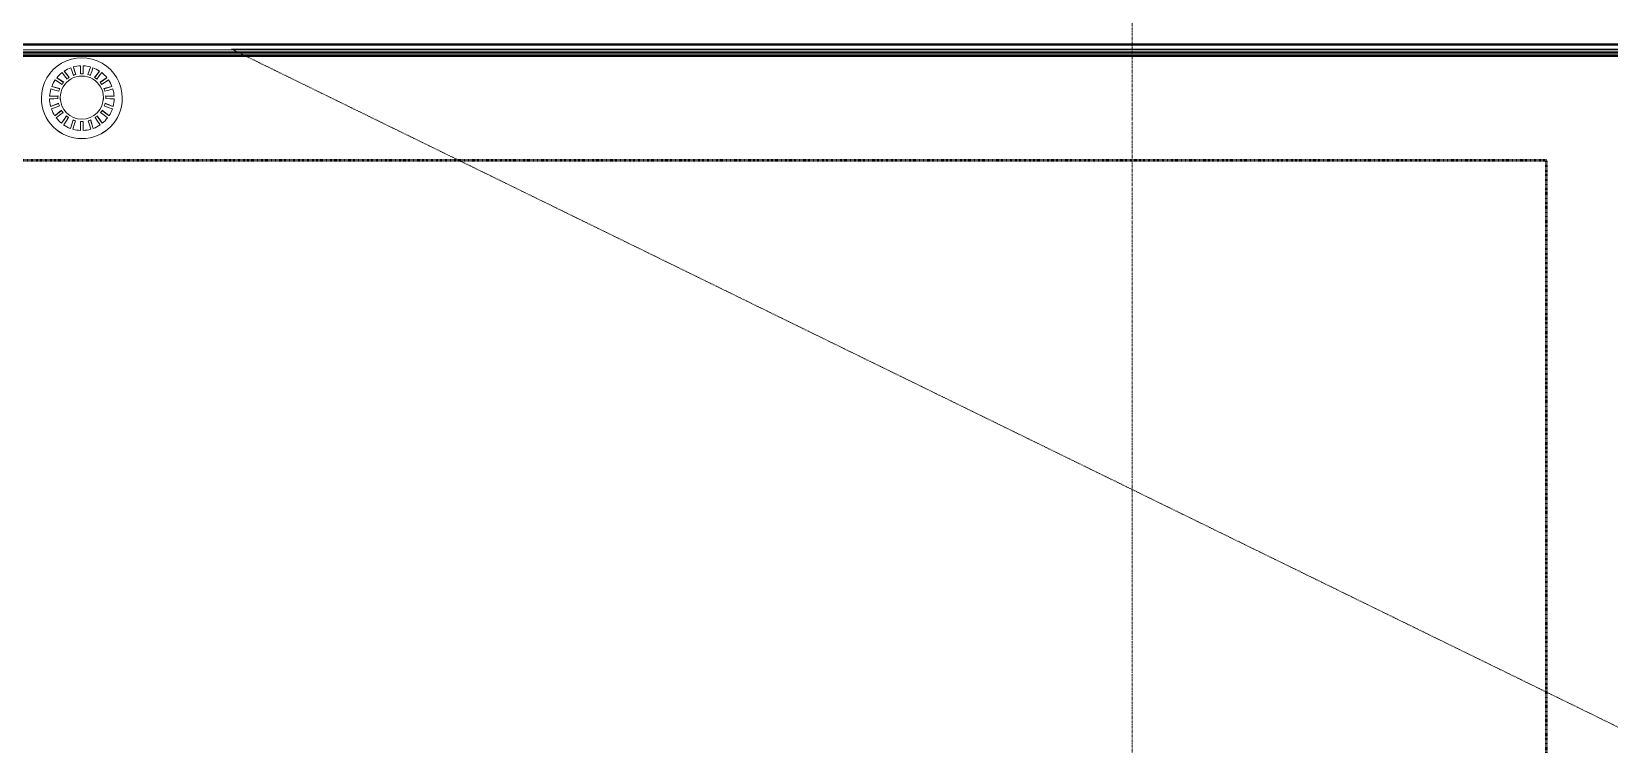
# Model space of a CAD drawing. Header units: inches. Extents: x -4218 to -1830, y 9757 to 12359.
# Drawn here: x -2377.5 to -2084.8, y 11981.3 to 12113.6 of the extents above; entities that cross this region are included whole.
import ezdxf

# ---------------------------------------------------------------- set-up
doc = ezdxf.new("R2010")
doc.units = ezdxf.units.IN
doc.header["$MEASUREMENT"] = 0
doc.linetypes.add('Dash 1_16_', pattern=[0.125, 0.0625, -0.0625])
doc.linetypes.add('Grid Line 1_2_', pattern=[0.875, 0.5, -0.125, 0.125, -0.125])
for name, color, linetype, lineweight in [('A-ROOF-2', 254, 'Dash 1_16_', 9), ('A-ROOF-3', 7, 'Dash 1_16_', 9), ('A-WALL-1', 113, 'Continuous', 9), ('C-PROP-LINE-1', 91, 'Dash 1_16_', 50), ('M-EQPM', 50, 'Continuous', 9), ('S-GRID-1', 1, 'Grid Line 1_2_', 9)]:
    doc.layers.add(name, color=color, linetype=linetype, lineweight=lineweight)

# ---------------------------------------------------------------- blocks, each defined once
blk = doc.blocks.new('Basic Wall _ EXT - FIBER CEMENT - SMALL - ___-2145929-BACKGROUND - ROOF PLAN')
at = {"layer": 'A-WALL-1'}
for p, q in [((-2075.17, 12111.34), (-3853.48, 12111.34)), ((-2075.17, 12111.34), (-3853.48, 12111.34)), ((-2075.25, 12111.26), (-3853.4, 12111.26)), ((-2075.25, 12111.26), (-3853.4, 12111.26)), ((-3853.2, 12111.06), (-2075.45, 12111.06)), ((-2075.45, 12111.06), (-3853.2, 12111.06)), ((-3852.33, 12110.19), (-2076.32, 12110.19)), ((-2076.32, 12110.19), (-3852.33, 12110.19)), ((-2076.67, 12109.84), (-3851.97, 12109.84)), ((-2076.72, 12109.79), (-3851.93, 12109.79)), ((-2076.73, 12109.78), (-3851.92, 12109.78)), ((-3851.85, 12109.72), (-2076.8, 12109.72)), ((-2076.79, 12109.72), (-3851.85, 12109.72)), ((-2076.8, 12109.72), (-3851.85, 12109.72)), ((-2076.8, 12109.71), (-3851.85, 12109.71)), ((-2076.83, 12109.68), (-3851.82, 12109.68)), ((-2076.86, 12109.65), (-3851.78, 12109.65)), ((-3851.71, 12109.57), (-2076.94, 12109.57)), ((-2077.23, 12109.28), (-3851.42, 12109.28)), ((-2077.3, 12109.22), (-3851.35, 12109.22)), ((-2077.42, 12109.09), (-3851.22, 12109.09)), ((-2077.53, 12108.98), (-3851.11, 12108.98))]:
    blk.add_line(p, q, dxfattribs=at)
blk = doc.blocks.new('22142613 - Roof Drains - Type A - 15_ Strainer - 8_ Drain-V174-BACKGROUND - ROOF PLAN')
at = {"layer": 'M-EQPM'}
for p, q in [((-2370.53, 12105.04), (-2371.42, 12106.26)), ((-2369.27, 12105.59), (-2369.73, 12107.01)), ((-2366.57, 12107.01), (-2367.03, 12105.59)), ((-2364.88, 12106.26), (-2365.77, 12105.04)), ((-2372.26, 12102.94), (-2373.74, 12103.41)), ((-2371.56, 12104.13), (-2372.8, 12105.02)), ((-2363.5, 12105.02), (-2364.73, 12104.13)), ((-2362.6, 12103.4), (-2364.03, 12102.94)), ((-2375.65, 12101.23), (-2375.65, 12101.21)), ((-2372.57, 12101.59), (-2374.14, 12101.59)), ((-2372.43, 12100.21), (-2373.95, 12099.71)), ((-2372.15, 12101.21), (-2372.15, 12100.99)), ((-2364.15, 12100.99), (-2364.15, 12101.21)), ((-2362.34, 12099.71), (-2363.86, 12100.21)), ((-2362.16, 12101.59), (-2363.73, 12101.59)), ((-2360.65, 12101.21), (-2360.65, 12101.23)), ((-2371.88, 12098.94), (-2373.19, 12097.98)), ((-2370.98, 12097.87), (-2371.92, 12096.57)), ((-2369.76, 12097.19), (-2370.27, 12095.62)), ((-2366.03, 12095.62), (-2366.54, 12097.19)), ((-2364.37, 12096.57), (-2365.34, 12097.9)), ((-2363.1, 12097.98), (-2364.42, 12098.94))]:
    blk.add_line(p, q, dxfattribs=at)
at = {"layer": 'M-EQPM', "flags": 128}
for points in [[(-2370.9, 12104.78), (-2371.36, 12105.37), (-2371.82, 12105.97)], [(-2371.42, 12106.26), (-2370.95, 12105.66), (-2370.49, 12105.07)], [(-2369.72, 12105.45), (-2369.96, 12106.16), (-2370.21, 12106.86)], [(-2369.73, 12107.01), (-2369.49, 12106.31), (-2369.24, 12105.6)], [(-2368.4, 12105.73), (-2368.4, 12106.48), (-2368.4, 12107.22)], [(-2367.9, 12107.22), (-2367.9, 12106.48), (-2367.9, 12105.73)], [(-2367.05, 12105.6), (-2366.81, 12106.31), (-2366.57, 12107.01)], [(-2366.09, 12106.86), (-2366.33, 12106.16), (-2366.58, 12105.45)], [(-2365.81, 12105.07), (-2365.34, 12105.66), (-2364.88, 12106.26)], [(-2364.47, 12105.97), (-2364.94, 12105.37), (-2365.4, 12104.78)], [(-2372.4, 12102.54), (-2373.15, 12102.74), (-2373.9, 12102.94)], [(-2373.74, 12103.41), (-2372.99, 12103.21), (-2372.24, 12103.01)], [(-2371.82, 12103.78), (-2372.46, 12104.2), (-2373.1, 12104.62)], [(-2372.8, 12105.02), (-2372.16, 12104.6), (-2371.52, 12104.18)], [(-2364.78, 12104.18), (-2364.14, 12104.6), (-2363.5, 12105.02)], [(-2363.2, 12104.62), (-2363.84, 12104.2), (-2364.48, 12103.78)], [(-2364.06, 12103.01), (-2363.31, 12103.21), (-2362.56, 12103.41)], [(-2362.4, 12102.94), (-2363.15, 12102.74), (-2363.9, 12102.54)], [(-2372.57, 12101.17), (-2373.36, 12101.13), (-2374.15, 12101.09)], [(-2374.14, 12101.59), (-2373.35, 12101.63), (-2372.56, 12101.67)], [(-2373.95, 12099.71), (-2373.2, 12100), (-2372.45, 12100.29)], [(-2363.84, 12100.29), (-2363.09, 12100), (-2362.34, 12099.71)], [(-2363.74, 12101.67), (-2362.95, 12101.63), (-2362.16, 12101.59)], [(-2362.15, 12101.09), (-2362.94, 12101.13), (-2363.73, 12101.17)], [(-2372.31, 12099.81), (-2373.06, 12099.52), (-2373.81, 12099.24)], [(-2373.19, 12097.98), (-2372.56, 12098.49), (-2371.92, 12098.99)], [(-2371.63, 12098.58), (-2372.27, 12098.08), (-2372.91, 12097.57)], [(-2371.92, 12096.57), (-2371.46, 12097.25), (-2371, 12097.93)], [(-2370.6, 12097.63), (-2371.06, 12096.95), (-2371.52, 12096.27)], [(-2370.27, 12095.62), (-2370.03, 12096.41), (-2369.78, 12097.2)], [(-2369.31, 12097.04), (-2369.55, 12096.25), (-2369.8, 12095.46)], [(-2366.5, 12095.46), (-2366.74, 12096.25), (-2366.99, 12097.04)], [(-2366.51, 12097.2), (-2366.27, 12096.41), (-2366.03, 12095.62)], [(-2364.77, 12096.27), (-2365.24, 12096.95), (-2365.7, 12097.63)], [(-2365.3, 12097.93), (-2364.84, 12097.25), (-2364.37, 12096.57)], [(-2363.39, 12097.57), (-2364.03, 12098.08), (-2364.67, 12098.58)], [(-2364.38, 12098.99), (-2363.74, 12098.49), (-2363.1, 12097.98)], [(-2362.49, 12099.24), (-2363.24, 12099.52), (-2363.99, 12099.81)], [(-2368.4, 12095.23), (-2368.4, 12096.06), (-2368.4, 12096.89)], [(-2367.9, 12096.89), (-2367.9, 12096.06), (-2367.9, 12095.23)]]:
    blk.add_lwpolyline(points, dxfattribs=at)
at = {"layer": 'M-EQPM'}
for centre, major_axis, start_param, end_param in [((-2368.15, 12101.23), (7.5, 0), 0, 3.141593), ((-2368.15, 12101.23), (6, 0), 2.230094, 2.456861), ((-2368.15, 12101.23), (6, 0), 1.921009, 2.146732), ((-2368.15, 12101.23), (6, 0), 1.612475, 1.83765), ((-2368.15, 12101.31), (4.43, 0), 1.514279, 1.627314), ((-2368.15, 12101.23), (6, 0), 1.303943, 1.529118), ((-2368.15, 12101.23), (6, 0), 0.994861, 1.220584), ((-2368.15, 12101.23), (6, 0), 0.684732, 0.911499), ((-2368.15, 12101.23), (6, 0), 2.851802, 3.081699), ((-2368.15, 12101.23), (6, 0), 2.540227, 2.768432), ((-2368.15, 12101.31), (4.43, 0), 2.747406, 2.860472), ((-2368.15, 12101.34), (4, 0), 0, 3.141593), ((-2368.15, 12101.31), (4.43, 0), 2.43676, 2.549818), ((-2368.15, 12101.31), (4.43, 0), 2.128072, 2.241119), ((-2368.15, 12101.31), (4.43, 0), 1.820803, 1.933842), ((-2368.15, 12101.31), (4.43, 0), 1.207751, 1.32079), ((-2368.15, 12101.31), (4.43, 0), 0.900473, 1.013521), ((-2368.15, 12101.31), (4.43, 0), 0.591774, 0.704832), ((-2368.15, 12101.31), (4.43, 0), 0.28112, 0.394187), ((-2368.15, 12101.23), (6, 0), 0.373161, 0.601365), ((-2368.15, 12101.23), (6, 0), 0.059893, 0.289791), ((-2368.15, 12101.23), (7.5, 0), 3.141593, 6.283185), ((-2368.15, 12101.21), (7.5, 0), 3.141593, 6.283185), ((-2368.15, 12101.23), (6, 0), 3.16507, 3.39675), ((-2368.15, 12101.31), (4.43, 0), 3.060354, 3.141593), ((-2368.15, 12101.31), (4.43, 0), 3.141593, 3.173424), ((-2368.15, 12101.31), (4.43, 0), 3.375724, 3.488791), ((-2368.15, 12101.34), (4, 0), 3.141593, 6.283185), ((-2368.15, 12101.31), (4.43, 0), 5.935987, 6.049054), ((-2368.15, 12101.31), (4.43, 0), 0, 0.081239), ((-2368.15, 12101.31), (4.43, 0), 6.251354, 6.283185), ((-2368.15, 12101.23), (6, 0), 6.028028, 6.259707), ((-2368.15, 12101.23), (6, 0), 3.48012, 3.713498), ((-2368.15, 12101.23), (6, 0), 3.796864, 4.031687), ((-2368.15, 12101.31), (4.43, 0), 3.693397, 3.806455), ((-2368.15, 12101.31), (4.43, 0), 4.013027, 4.126075), ((-2368.15, 12101.31), (4.43, 0), 4.334077, 4.447116), ((-2368.15, 12101.31), (4.43, 0), 4.977662, 5.090701), ((-2368.15, 12101.31), (4.43, 0), 5.298703, 5.411751), ((-2368.15, 12101.31), (4.43, 0), 5.618323, 5.731381), ((-2368.15, 12101.23), (6, 0), 5.393091, 5.627914), ((-2368.15, 12101.23), (6, 0), 5.71128, 5.944658), ((-2368.15, 12101.23), (6, 0), 4.11505, 4.350924), ((-2368.15, 12101.23), (6, 0), 4.434283, 4.67071), ((-2368.15, 12101.31), (4.43, 0), 4.655871, 4.768907), ((-2368.15, 12101.23), (6, 0), 4.754068, 4.990495), ((-2368.15, 12101.23), (6, 0), 5.073854, 5.309728)]:
    blk.add_ellipse(centre, major_axis=major_axis, ratio=0.999788, start_param=start_param, end_param=end_param, dxfattribs=at)
blk = doc.blocks.new('Family - ___-2835903-BACKGROUND - ROOF PLAN')
at = {"layer": 'C-PROP-LINE-1'}
for p, q in [((-2096.45, 12089.69), (-3831.82, 12089.69)), ((-2096.45, 11276.29), (-2096.45, 12089.69))]:
    blk.add_line(p, q, dxfattribs=at)

msp = doc.modelspace()

# ---------------------------------------------------------------- linework, layer by layer
at = {"layer": 'A-ROOF-2'}
for p, q in [((-2339.38, 12109.83), (-2340.41, 12110.34)), ((-2339.27, 12109.78), (-2339.34, 12109.82)), ((-2339.14, 12109.72), (-2339.22, 12109.76)), ((-2338.81, 12109.56), (-2338.89, 12109.59)), ((-2338.74, 12109.52), (-2338.8, 12109.55)), ((-2338.45, 12109.38), (-2338.6, 12109.45)), ((-2338.36, 12109.34), (-2338.43, 12109.37)), ((-2338.28, 12109.29), (-2338.35, 12109.33)), ((-2338.19, 12109.25), (-2338.26, 12109.29)), ((-2338.12, 12109.22), (-2338.18, 12109.25))]:
    msp.add_line(p, q, dxfattribs=at)
at = {"layer": 'A-ROOF-3'}
msp.add_line((-2077.3, 11981.63), (-2338.11, 12109.21), dxfattribs=at)
at = {"layer": 'A-WALL-1'}
for p, q in [((-2076.8, 12109.71), (-3851.85, 12109.71)), ((-2340.41, 12110.34), (-2339.38, 12109.83)), ((-2076.18, 12110.34), (-2340.41, 12110.34)), ((-2339.34, 12109.82), (-2339.27, 12109.78)), ((-2339.22, 12109.76), (-2339.14, 12109.72))]:
    msp.add_line(p, q, dxfattribs=at)
at = {"layer": 'S-GRID-1'}
msp.add_line((-2173.32, 9836.18), (-2173.32, 12310.35), dxfattribs=at)

# ---------------------------------------------------------------- block references
at = {"layer": 'A-WALL-1'}
msp.add_blockref('Basic Wall _ EXT - FIBER CEMENT - SMALL - ___-2145929-BACKGROUND - ROOF PLAN', (0, 0), dxfattribs=at)
at = {"layer": 'C-PROP-LINE-1'}
msp.add_blockref('Family - ___-2835903-BACKGROUND - ROOF PLAN', (0, 0), dxfattribs=at)
at = {"layer": 'M-EQPM'}
msp.add_blockref('22142613 - Roof Drains - Type A - 15_ Strainer - 8_ Drain-V174-BACKGROUND - ROOF PLAN', (0, 0), dxfattribs=at)

doc.saveas('drawing.dxf')
